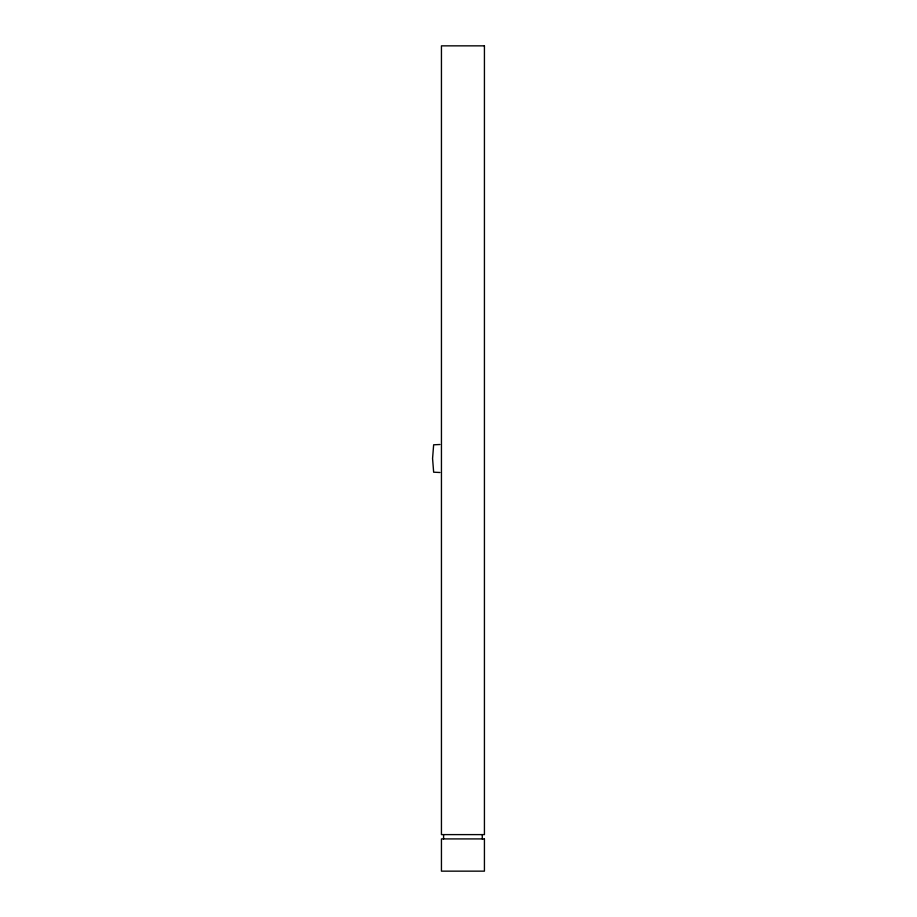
<?xml version="1.0" encoding="UTF-8"?>
<svg xmlns="http://www.w3.org/2000/svg" width="917" height="917" viewBox="0 0 917 917"><rect width="100%" height="100%" fill="white"/><g stroke="black" fill="none" stroke-linecap="round" stroke-linejoin="round"><path stroke-width="1.38" d="M439.942 472.496L433.649 472.198L432.572 458.5L433.649 444.802L439.942 444.504M482.273 834.608L482.273 838.917M443.587 834.608L443.587 838.917M484.428 45.85L441.444 45.85L441.444 834.608L484.428 834.608L484.428 45.85M484.428 838.917L441.444 838.917L441.444 871.15L484.428 871.15L484.428 838.917"/></g></svg>
